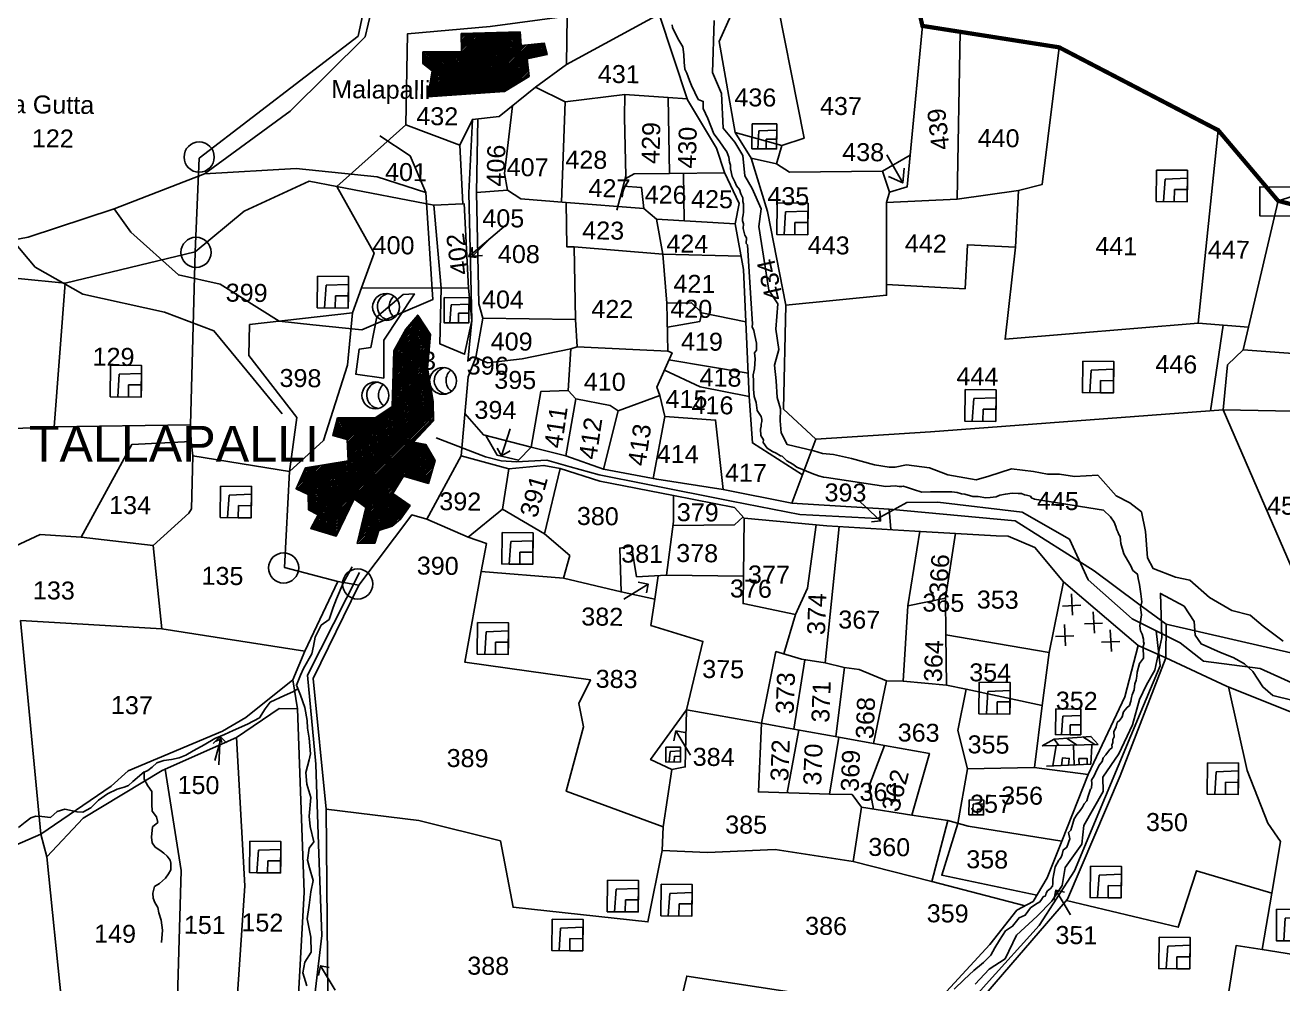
# Model space of a CAD drawing. Header units: inches. Extents: x 216030 to 222213, y 1586560 to 1591986.
# Drawn here: x 218046 to 219096, y 1589977 to 1590777 of the extents above; entities that cross this region are included whole.
import ezdxf

# ---------------------------------------------------------------- set-up
doc = ezdxf.new("R2010")
doc.units = ezdxf.units.IN
doc.header["$LTSCALE"] = 15
doc.header["$MEASUREMENT"] = 0
for name, color, linetype in [('BOUNDRY STONES', 240, 'Continuous'), ('PLOTS', 7, 'Continuous'), ('PLOTS NO', 7, 'Continuous'), ('ROADS', 1, 'Continuous'), ('STREAMS', 4, 'Continuous'), ('VILLAGE', 7, 'Continuous'), ('VILLAGE BOUNDRY', 5, 'Continuous'), ('wells', 7, 'Continuous')]:
    doc.layers.add(name, color=color, linetype=linetype)
doc.styles.get("Standard").update_dxf_attribs({"font": 'arial.ttf'})
pattern_1 = [(44.414319, (204898.8244, 1584108.2017), (-0.621793546, 0.6346373), [])]

# ---------------------------------------------------------------- blocks, each defined once
blk = doc.blocks.new('VBV BVB')
at = {"layer": 'wells'}
for points in [[(18263.9, 9973.8), (18300.3, 9973.8), (18300.3, 9936.9), (18263.9, 9936.9)], [(18274.1, 9963.3), (18300.3, 9964.6), (18300.3, 9936.9), (18272.6, 9936.9)], [(18285.1, 9951.1), (18300.3, 9951.1), (18300.3, 9936.9), (18285.1, 9936.9)]]:
    blk.add_lwpolyline(points, close=True, dxfattribs=at)
blk = doc.blocks.new('FGCFTCFTCF')
at = {"layer": 'wells'}
blk.add_circle((17641.3, 9533.1), 22.4, dxfattribs=at)
for centre, start, end in [((17649.2, 9533.6), 103.4859, 263.2384), ((17668.8, 9534), 129.795, 234.0532)]:
    blk.add_arc(centre, 22.4, start, end, dxfattribs=at)
blk = doc.blocks.new('gdggfg')
at = {"layer": 'PLOTS NO'}
for points in [[(18501.3, 7805), (18515.5, 7835.3)], [(18497.2, 7814.7), (18501.3, 7805), (18512.2, 7809.6)]]:
    blk.add_lwpolyline(points, dxfattribs=at)

msp = doc.modelspace()

# ---------------------------------------------------------------- hatches: boundary and pattern name
at = {"layer": 'VILLAGE'}
h = msp.add_hatch(dxfattribs=at)
h.set_pattern_fill('ANSI31', color=30, scale=7.107818, angle=-0.5857)
h.set_pattern_definition(pattern_1)
h.paths.add_polyline_path([(218382.3, 1590717.5), (218446.3, 1590722.1), (218466.9, 1590734.7), (218465.3, 1590749.3), (218481.9, 1590752.9), (218479.5, 1590762.3), (218460.3, 1590760.5), (218459.3, 1590771.8), (218410.1, 1590770.4), (218410.5, 1590755.4), (218378.2, 1590755.1), (218378.2, 1590745.3), (218385.8, 1590739.4)])
h = msp.add_hatch(dxfattribs=at)
h.set_pattern_fill('ANSI31', color=30, scale=7.107818, angle=-0.5857)
h.set_pattern_definition(pattern_1)
h.paths.add_polyline_path([(218306.8, 1590449.7), (218302.9, 1590434.8), (218315, 1590431.6), (218315.7, 1590413.7), (218280.2, 1590408), (218272.3, 1590390.5), (218282.5, 1590385.8), (218282.8, 1590373), (218290.7, 1590368.7), (218284.5, 1590357.3), (218305.8, 1590351), (218320.8, 1590382.2), (218330.6, 1590374.9), (218323.3, 1590344.9), (218338, 1590345), (218341.3, 1590355.7), (218352.5, 1590359.3), (218359.5, 1590365.1), (218367.4, 1590376.4), (218353, 1590386.4), (218362, 1590401), (218382.8, 1590394.9), (218388.4, 1590414.1), (218380.7, 1590427.3), (218370.3, 1590429.5), (218386.9, 1590447.3), (218386.7, 1590463.4), (218381.9, 1590491.1), (218384.6, 1590519.3), (218373.8, 1590535.4), (218363.8, 1590523.6), (218353.8, 1590505.7), (218352.5, 1590459.1), (218338.3, 1590449.6)])

# ---------------------------------------------------------------- linework, layer by layer
at = {"layer": 'BOUNDRY STONES'}
msp.add_lwpolyline([(219104.3, 1590642.3), (219076.8, 1590642.6), (219076.6, 1590618.4), (219104, 1590618.1)], close=True, dxfattribs=at)
msp.add_lwpolyline([(219091.9, 1590630.8), (219162.6, 1590652.7)], dxfattribs=at)
for centre in [(218191.4, 1590667.3), (218188.8, 1590587.8), (218261.9, 1590324.4), (218323.7, 1590311)]:
    msp.add_circle(centre, 12.6, dxfattribs=at)
at = {"layer": 'PLOTS'}
for points in [[(218195.9, 1590833.6), (218203.4, 1590802.1), (218330.8, 1590799.9), (218324.2, 1590768.3), (218191.4, 1590666.3), (218188.1, 1590588.1), (218229, 1590622.3), (218283.2, 1590647.3), (218306.4, 1590642.8), (218363.8, 1590694.3), (218365.4, 1590770.3), (218434.2, 1590776.2), (218498.5, 1590784.9), (218498.1, 1590744.6), (218575.4, 1590786.6), (218644.9, 1590807.5), (218672.5, 1590819.8)], [(218677.6, 1590677.1), (218696.3, 1590683.1), (218669.3, 1590819.6)], [(218686.1, 1590378.5), (218706, 1590431.9), (218679.2, 1590456.8), (218681.1, 1590543.8), (218665.7, 1590621.9), (218652.1, 1590666.5), (218638.9, 1590687.7), (218625.3, 1590763.8), (218644.9, 1590807.5)], [(218575.4, 1590786.6), (218599.1, 1590715.1), (218623.3, 1590674.8), (218629.8, 1590654.4), (218642.2, 1590628.5), (218638.8, 1590611.7), (218645.8, 1590573.6), (218650.4, 1590467.5), (218653.2, 1590428.8), (218694.9, 1590402.1)], [(218673.3, 1590661.6), (218684, 1590654.6), (218761.7, 1590655.6), (218784.9, 1590668.8), (218795.1, 1590776.8)], [(218824, 1590632.2), (218826.7, 1590771.8)], [(218909.2, 1590758.9), (218895, 1590644.3), (218875.3, 1590639.5)], [(218409, 1590677.3), (218419.5, 1590698.8), (218441.9, 1590701.3), (218472.1, 1590725.6), (218498.1, 1590744.6)], [(218472.1, 1590725.6), (218496.9, 1590713.5), (218546.7, 1590719.6), (218582.9, 1590717), (218598.8, 1590715.9)], [(218540, 1590623), (218547.6, 1590651.4), (218546.3, 1590700.6), (218546.7, 1590719.6)], [(218584, 1590653.7), (218582.9, 1590717)], [(218448.7, 1590639.8), (218446.2, 1590653.6), (218452.9, 1590710.1)], [(218493.9, 1590629.7), (218496.9, 1590713.5)], [(218424, 1590699.3), (218422.8, 1590637.8), (218424.7, 1590544.9), (218428.1, 1590532.9), (218422.4, 1590500.1), (218415.8, 1590484), (218410.2, 1590418.1), (218381.4, 1590365.1), (218368.9, 1590368.6), (218324.8, 1590310), (218307.2, 1590313.1)], [(218306.4, 1590642.8), (218387.3, 1590627.2), (218411.5, 1590628.4), (218409, 1590677.3), (218363.8, 1590694.3)], [(218638.9, 1590687.7), (218677.6, 1590677.1), (218673.3, 1590661.6), (218652.1, 1590666.5)], [(218872.7, 1590592.1), (218864, 1590515.3), (219025.2, 1590528.6), (219042, 1590689.7)], [(218784.9, 1590668.8), (218782.4, 1590642.5), (218767.5, 1590638.1), (218761.7, 1590655.6)], [(218547, 1590649.2), (218554.4, 1590653.3), (218584, 1590653.7), (218629.8, 1590654.2)], [(218596.2, 1590614.1), (218595.7, 1590653.8)], [(218306.4, 1590642.8), (218337.4, 1590587.2), (218326.8, 1590558.1), (218319.4, 1590537.3), (218233.5, 1590527.5), (218232.9, 1590501.6), (218272.9, 1590449.9), (218266.8, 1590405)], [(218545.4, 1590643.1), (218560.7, 1590641.8), (218562.6, 1590624.3)], [(218504.4, 1590592.4), (218498.4, 1590592.3), (218497.7, 1590629.4), (218459.9, 1590632.4), (218448.7, 1590639.8), (218422.8, 1590637.8)], [(218767.5, 1590638.1), (218765, 1590629.3), (218765.2, 1590552), (218681.1, 1590543.8)], [(218765.2, 1590560.9), (218830.7, 1590557.4), (218832.6, 1590594.2), (218872.7, 1590592.1), (218875.3, 1590639.5), (218824, 1590632.2), (218765, 1590629.3)], [(218326.8, 1590558.1), (218416.1, 1590557.9), (218412.5, 1590628.5)], [(218387.3, 1590627.2), (218393.3, 1590557.9), (218392.2, 1590511.5), (218412.9, 1590502.8), (218419.1, 1590530.8), (218416.1, 1590557.9)], [(218497.7, 1590629.4), (218562.6, 1590624.3), (218573.2, 1590615.4), (218578.3, 1590586.3)], [(219025.2, 1590528.6), (219067.1, 1590525.4), (219091.9, 1590630.8)], [(218573.2, 1590615.4), (218638.8, 1590611.7)], [(218505.5, 1590531.7), (218504.4, 1590592.4), (218578.3, 1590586.3), (218581.8, 1590545.3)], [(217924, 1590588.6), (217961.7, 1590573.7), (218079.7, 1590562.2), (218188.1, 1590588.1), (218184.2, 1590443.8), (218070.5, 1590442.2), (218079.7, 1590562.2)], [(218578.3, 1590586.3), (218643.8, 1590584.6)], [(218070.5, 1590442.2), (217978.4, 1590438.4), (217974.7, 1590465.2), (217958.4, 1590462.9), (217961.7, 1590573.7), (217889.6, 1590562.4), (217790.8, 1590554.6), (217744.5, 1590542.9), (217707.8, 1590541.8), (217662.1, 1590558.6), (217623.4, 1590556.6), (217570.6, 1590555.9), (217542.1, 1590553.3), (217484.4, 1590542.7), (217436.7, 1590542.6), (217440.1, 1590553.5)], [(219062.7, 1590506.5), (219157, 1590499.5), (219223.1, 1590510.2), (219322.8, 1590510.9), (219428.9, 1590531.6), (219308.6, 1590570.5)], [(218582.6, 1590505.4), (218581.8, 1590545.3), (218602.4, 1590545.7), (218610.9, 1590537.2), (218609.3, 1590530.2), (218582.2, 1590525.3)], [(218266.8, 1590405), (218295.2, 1590430.9), (218315.1, 1590493.7), (218319.4, 1590537.3)], [(218506.9, 1590508.9), (218505.5, 1590531.7), (218428.1, 1590532.9)], [(218610.9, 1590537.2), (218647.7, 1590529.8)], [(219035.6, 1590455.6), (219046.1, 1590527)], [(219067.1, 1590525.4), (219062.7, 1590506.5), (219049.7, 1590493.9), (219046.2, 1590456.3), (218801.8, 1590437.9), (218706, 1590431.9)], [(218413.2, 1590453.4), (218428.6, 1590435.5), (218468.4, 1590425.3), (218476.5, 1590471.6), (218499.3, 1590472.6), (218501.7, 1590507.3), (218461, 1590498.9), (218432, 1590495.5), (218422.4, 1590500.1)], [(218541.2, 1590455.4), (218576, 1590468.4), (218573.4, 1590475.2), (218586.1, 1590503.9), (218582.6, 1590505.4), (218506.9, 1590508.9), (218501.7, 1590507.3)], [(219137.7, 1590245.6), (219046.2, 1590456.3), (219133.5, 1590454.6), (219264.8, 1590449.8), (219326.2, 1590452.3), (219322.8, 1590510.9)], [(218649.5, 1590486.9), (218583.5, 1590498.2)], [(218579.7, 1590489.6), (218609.6, 1590475.6), (218650.4, 1590467.5)], [(218430.6, 1590435), (218440.2, 1590418.5), (218458, 1590414.3), (218468.4, 1590425.3), (218497.5, 1590417.9), (218505.7, 1590465.5), (218499.3, 1590472.6)], [(218497.5, 1590417.9), (218528.9, 1590406.8), (218541.2, 1590455.4), (218534.4, 1590460.1), (218505.7, 1590465.5)], [(218580, 1590450.7), (218576, 1590468.4)], [(217978.4, 1590438.4), (217891.5, 1590417.6), (217817.9, 1590396.1), (217773.5, 1590383.2), (217819.6, 1590371.8), (217888.4, 1590321.7), (217935.4, 1590311.4), (217978, 1590314.8), (218058.7, 1590352.3), (218093, 1590350), (218135.3, 1590427.5), (218184.8, 1590429.9), (218184.2, 1590443.8)], [(218628.7, 1590389.8), (218622.4, 1590447.8), (218580, 1590450.7), (218570.2, 1590399)], [(218184.8, 1590429.9), (218186.2, 1590418.1), (218184.9, 1590373.6), (218182.8, 1590370), (218152.9, 1590343), (218093, 1590350)], [(218160.2, 1590273.6), (218279.6, 1590254.9), (218307.2, 1590313.1), (218262.6, 1590324.9), (218266.8, 1590405), (218186.2, 1590418.1)], [(218416, 1590350.2), (218444.7, 1590373.4), (218450, 1590407), (218410.2, 1590418.1)], [(218450, 1590407), (218479.2, 1590410), (218492.8, 1590407.3), (218479.6, 1590353), (218444.7, 1590373.4)], [(218492.8, 1590407.3), (218525.7, 1590396.7), (218587.3, 1590384.9), (218587.4, 1590363.2), (218581.5, 1590318.3), (218556.5, 1590317.1), (218552.3, 1590342.6), (218542.5, 1590341), (218543.5, 1590304.4), (218571.7, 1590298.2), (218574.6, 1590317.9)], [(218767.4, 1590373.5), (218686.1, 1590378.5), (218628.7, 1590389.8), (218573.3, 1590398.4), (218528.9, 1590406.8)], [(218581.5, 1590318.3), (218645.7, 1590317.4), (218646.4, 1590366), (218638.1, 1590374.9), (218587.3, 1590384.9)], [(218646.4, 1590366), (218715.4, 1590359.5), (218788.8, 1590355.2), (218856.6, 1590351.3), (218866.7, 1590350.8), (218889, 1590341.5), (218912.9, 1590312.9), (218975, 1590259.8), (218998.1, 1590249.3), (218998.4, 1590277.6), (218974.7, 1590295.1), (218938.3, 1590322), (218872.5, 1590363.7), (218767.4, 1590373.5), (218768.8, 1590356.4)], [(218324.8, 1590310), (218286.5, 1590232), (218297.5, 1590123), (218374.8, 1590113.5), (218442.9, 1590096.5), (218453.4, 1590041.2), (218566, 1590028.9), (218577.8, 1590088.6), (218578.6, 1590108.3), (218497.7, 1590138), (218512.1, 1590191.8), (218508.4, 1590211.3), (218518, 1590231.1), (218413.1, 1590245.8), (218426.9, 1590321.5), (218431.2, 1590344.8), (218416, 1590350.2), (218381.4, 1590365.1)], [(218587, 1590359.8), (218638.1, 1590360.3), (218645.4, 1590367.1)], [(218689.2, 1590285.6), (218699.1, 1590307.5), (218706.4, 1590360.3)], [(218495.5, 1590315.9), (218500.7, 1590334.7), (218479.6, 1590353)], [(218725.5, 1590358.9), (218713.8, 1590245.1)], [(218792.8, 1590355), (218782.8, 1590292.9), (218814.2, 1590299.1)], [(218814.6, 1590268.5), (218814.2, 1590299.1), (218822.7, 1590353.3)], [(218042.2, 1590280.4), (218160.2, 1590273.6), (218152.9, 1590343)], [(218426.9, 1590321.5), (218495.5, 1590315.9), (218543.5, 1590304.4)], [(218645.7, 1590317.4), (218645.4, 1590294.6), (218689.2, 1590285.6), (218679.3, 1590252.6)], [(218895.1, 1590209.7), (218900.8, 1590253.7), (218912.9, 1590312.9)], [(218571.7, 1590298.2), (218568.5, 1590276.4), (218611.8, 1590263.1), (218598.2, 1590206.1)], [(218782.8, 1590292.9), (218779.1, 1590229.9), (218815.2, 1590226.6)], [(217887.4, 1590216.5), (217885, 1590052.7), (217955, 1590056.8), (218059.3, 1590102.3), (218042.2, 1590280.4)], [(219137.7, 1590245.6), (218998.4, 1590277.6)], [(218831.7, 1590223.1), (218815.2, 1590226.6), (218814.6, 1590268.5), (218900.8, 1590253.7)], [(218059.3, 1590102.3), (218118, 1590142.2), (218132.2, 1590155), (218211, 1590188.1), (218230.4, 1590199.5), (218269.5, 1590231.1), (218279.6, 1590254.9)], [(218975, 1590259.8), (218963.9, 1590216.7), (218933.3, 1590152), (218911.3, 1590096.3), (218899.3, 1590065.8), (218887.6, 1590046), (218873.9, 1590038.7), (218851.3, 1590010.2), (218798.7, 1589953), (218748.7, 1589891.1), (218726.5, 1589842.8), (218620.7, 1589806.5), (218557.5, 1589737.6), (218467.3, 1589751), (218408.5, 1589719.8), (218350.5, 1589689.1), (218214.6, 1589671.3), (218231.3, 1589736.1), (218408.5, 1589719.8)], [(218765, 1590230.1), (218742.4, 1590239.7), (218729.7, 1590241.3), (218713.8, 1590245.1), (218694.2, 1590248.2), (218672.8, 1590254.6), (218660.8, 1590194.8)], [(218687.8, 1590189.9), (218696.8, 1590247.8)], [(218793.2, 1589402.5), (218788.2, 1589512.8), (218827, 1589599.4), (218772, 1589679.3), (218758.1, 1589719.1), (218751.8, 1589804.4), (218767.6, 1589852.6), (218769.3, 1589857.9), (218796.2, 1589885.3), (218803, 1589916.7), (218868.8, 1589993), (218916.2, 1590048), (218960.2, 1590150.8), (218998.1, 1590249.3), (219049, 1590225.7), (219114.8, 1590199.3), (219184.9, 1590123.5), (219245.9, 1590051.7), (219265.9, 1590034.6), (219203.6, 1590137.2), (219137.7, 1590245.6)], [(218722.8, 1590183.6), (218730.1, 1590241.3)], [(218269.5, 1590231.1), (218273.5, 1590206.8), (218258.2, 1590207), (218222.6, 1590182.8), (218160.6, 1590155.4), (218094.5, 1590115.6), (218064.3, 1590083.4), (218059.3, 1590102.3)], [(218754.2, 1590177.9), (218765, 1590230.1), (218779.1, 1590229.9)], [(218832.8, 1590156.6), (218824.5, 1590188.7), (218831.7, 1590223.1), (218895.1, 1590209.7), (218888.5, 1590157.7)], [(219050.4, 1590225.2), (219066.2, 1590155.4), (219083.3, 1590111.3), (219093.8, 1590096), (219086.6, 1590053), (219078.7, 1590005.8), (219174.4, 1589990.5)], [(218270.2, 1589892.6), (218279.1, 1590053.8), (218273.5, 1590206.8)], [(218578.6, 1590108.3), (218586, 1590156.3), (218568.2, 1590164.4), (218598.2, 1590206.1), (218597.1, 1590158.3), (218586, 1590156.3)], [(218598.2, 1590206.1), (218660.8, 1590194.8), (218687.8, 1590189.9), (218725.3, 1590183.2), (218763.4, 1590176.3), (218800.9, 1590169.5), (218786.2, 1590118.1)], [(218744.3, 1590124.6), (218736.4, 1590135.2), (218717.4, 1590135.7), (218658.2, 1590137.4), (218660.8, 1590194.8)], [(218222.6, 1590182.8), (218229.6, 1590059), (218218.9, 1589902.9)], [(218682.3, 1590136.7), (218691.8, 1590189.2)], [(218717.4, 1590135.7), (218725.3, 1590183.2)], [(218754.1, 1590123), (218750.6, 1590142.6), (218763.4, 1590176.3)], [(218171.5, 1589898.5), (218176.5, 1590072), (218163, 1590156.5)], [(218890.7, 1590051.2), (218811.2, 1590067.9), (218824.7, 1590111.2), (218832.8, 1590156.6), (218888.3, 1590157.8), (218933.3, 1590152)], [(218290.8, 1589947.7), (218292.4, 1589963.3), (218298.9, 1589966.5), (218297.5, 1590123)], [(218816.2, 1590113.5), (218786.2, 1590118.1), (218744.3, 1590124.6), (218737.3, 1590079.3), (218802.9, 1590062.8)], [(218880.7, 1590042.4), (218802.9, 1590062.8), (218816.2, 1590113.5), (218833.3, 1590109), (218911.3, 1590096.3)], [(218737.3, 1590079.3), (218672.2, 1590089.4), (218615.7, 1590086.8), (218577.8, 1590088.6)], [(218064.3, 1590083.4), (218076.9, 1589960.3), (218081.7, 1589895.7)], [(218915.2, 1590046.8), (219008.6, 1590024.5), (219023.9, 1590071.7), (219086.6, 1590053)], [(219078.7, 1590005.8), (219056.9, 1590009.2), (219040.9, 1589908.4), (219028.2, 1589816.2)], [(218582.4, 1589917), (218598.4, 1589983.7), (218798.7, 1589953)]]:
    msp.add_lwpolyline(points, dxfattribs=at)
at = {"layer": 'PLOTS NO'}
for points in [[(218778.6, 1590645.8), (218765.4, 1590669.1)], [(218766.8, 1590651), (218778.6, 1590645.8), (218779.7, 1590658.1)], [(218416.4, 1590584.2), (218447.7, 1590610.8)], [(218419.3, 1590591.2), (218416.4, 1590584.2), (218423, 1590583.5)], [(218919.5, 1590302.8), (218920.4, 1590284.9)], [(218912.1, 1590292.6), (218927.3, 1590293.3)], [(218937.7, 1590287.9), (218938.6, 1590270)], [(218913.6, 1590277.3), (218914.5, 1590259.5)], [(218930.3, 1590277.7), (218945.5, 1590278.4)], [(218906.2, 1590267.2), (218921.4, 1590267.8)], [(218951.9, 1590272.6), (218952.8, 1590254.7)], [(218944.5, 1590262.4), (218959.7, 1590263.1)], [(218204.4, 1590163.6), (218209.4, 1590181.5), (218205.3, 1590179.8), (218209.4, 1590181.5), (218210.4, 1590178.8)]]:
    msp.add_lwpolyline(points, dxfattribs=at)
at = {"layer": 'ROADS', "color": 1}
for points in [[(218335, 1590788.7), (218330.1, 1590767.7), (218267.5, 1590705.7), (218195.9, 1590653.3), (218120.6, 1590624.1), (218048.6, 1590600.4), (217920.3, 1590576.1)], [(218419.5, 1590698.8), (218416.5, 1590637.5), (218419.1, 1590530.8), (218415.7, 1590496.7)], [(218120.6, 1590624.1), (218134.4, 1590604.7), (218174.1, 1590569), (218208.8, 1590561.3), (218258.2, 1590530.3), (218286.2, 1590527.4), (218327.3, 1590523.2), (218386.5, 1590548.5), (218380.5, 1590637.7), (218367.6, 1590668.3), (218342.3, 1590685.1)], [(218195.9, 1590653.3), (218272.3, 1590657.8), (218340, 1590650.8), (218380.5, 1590637.7)], [(218035.5, 1590597.9), (218054.4, 1590575.5), (218094.2, 1590553), (218162.6, 1590538), (218203.7, 1590522.2), (218236.5, 1590482.4), (218260.7, 1590453)], [(218389.3, 1590433.1), (218430.4, 1590417.2), (218443.6, 1590413.7), (218456.3, 1590412.9), (218481.7, 1590414.4), (218501.1, 1590408.9), (218525.3, 1590402.1), (218564.6, 1590394.3), (218635.8, 1590380.2), (218692.8, 1590369), (218757.9, 1590365.8), (218782.1, 1590378.9), (218807.8, 1590379.2), (218878.2, 1590371), (218917.8, 1590348.3), (218933.4, 1590314.5), (218970, 1590281.9), (219010.1, 1590262), (219029.8, 1590246.7), (219076.9, 1590240.5), (219138, 1590212.8)], [(218325.1, 1590320.6), (218281.9, 1590235), (218288.9, 1590160.7), (218291, 1590093.7), (218293.8, 1590017.6), (218283.3, 1589927.9)], [(218990.1, 1590272), (218993.4, 1590242.8), (218979.6, 1590209.6), (218947.8, 1590133.5), (218922, 1590071.7), (218892.4, 1590026.1), (218848.4, 1589977), (218821.2, 1589946.8), (218801.8, 1589925.2), (218788.5, 1589889.4), (218766.5, 1589861.9), (218751.7, 1589818.7), (218752.1, 1589744), (218759.5, 1589693.4), (218783.9, 1589651.2), (218816.7, 1589609.2), (218819.4, 1589594.4), (218809.3, 1589579.3), (218772.7, 1589503.4), (218768.5, 1589483.5), (218778.7, 1589425)]]:
    msp.add_lwpolyline(points, dxfattribs=at)
at = {"layer": 'STREAMS', "color": 4}
for points in [[(219096.2, 1590263.4), (219079.4, 1590275.8), (219068.5, 1590284.9), (219053.2, 1590288.8), (219034.7, 1590299.7), (219018.3, 1590314.3), (219006.3, 1590316.8), (218987.6, 1590323.9), (218983, 1590332.7), (218981.3, 1590354.7), (218977.8, 1590371.2), (218968.3, 1590378.7), (218956.9, 1590384.6), (218941.4, 1590401.9), (218922.1, 1590400.6), (218909.4, 1590402.7), (218899.6, 1590402.8), (218887.7, 1590404.9), (218869.5, 1590407), (218850.4, 1590400.9), (218839.9, 1590398), (218816.4, 1590402.2), (218801.1, 1590408), (218781.8, 1590410.4), (218772.3, 1590408.5), (218767.2, 1590408.6), (218755.2, 1590410.4), (218736, 1590415.7), (218720.8, 1590419), (218711.6, 1590419.9), (218704.5, 1590422.1), (218682.1, 1590427.5), (218677.3, 1590437.3), (218676.4, 1590447.1), (218676.5, 1590457.3), (218673.9, 1590466.6), (218673.1, 1590480.6), (218671.7, 1590493.7), (218675.3, 1590506.6), (218672.8, 1590523.7), (218674.5, 1590544.9), (218666.8, 1590556.2), (218658.5, 1590609.4), (218660.6, 1590624.1), (218652.9, 1590641.2), (218646.9, 1590651.8), (218645.1, 1590668.5), (218638.4, 1590679.8), (218628.7, 1590691.4), (218627.3, 1590720.5), (218619.9, 1590737.9), (218621.3, 1590781.3)], [(218586.3, 1590777.6), (218586.5, 1590775.4), (218590.8, 1590766.4), (218595.1, 1590759.4), (218596, 1590752.8), (218596.2, 1590746.4), (218596.9, 1590740.8), (218598.4, 1590737.3), (218600.8, 1590731.1), (218602.3, 1590727.1), (218608, 1590715.5), (218612.1, 1590713.8), (218612.1, 1590707.8), (218616, 1590699.6), (218621.1, 1590686.8), (218625.4, 1590680.8), (218629.1, 1590675.6), (218631.7, 1590671.7), (218633.6, 1590667.3), (218634, 1590663), (218634.9, 1590660.6), (218634.9, 1590657.6), (218636.4, 1590651.2), (218638.6, 1590646.6), (218639.9, 1590643.4), (218642.3, 1590640.2), (218643.4, 1590636.6), (218645.2, 1590633.4), (218645.2, 1590630.2), (218645.8, 1590628.2), (218645.7, 1590624.8), (218645.7, 1590621.3), (218645.5, 1590619.1), (218645, 1590616.3), (218645, 1590614.1), (218645.8, 1590611.7), (218645.5, 1590607.7), (218646.9, 1590602.1), (218648.1, 1590599.8), (218648, 1590595.3), (218649, 1590594.1), (218651.9, 1590549.3), (218653.3, 1590528.1), (218653.1, 1590525.7), (218654.4, 1590522.5), (218655.2, 1590518.3), (218656.7, 1590512.1), (218656.5, 1590506.2), (218654.8, 1590504), (218655.4, 1590499), (218654.9, 1590490.7), (218653.9, 1590485.5), (218654, 1590480.3), (218654.1, 1590473.6), (218654.7, 1590467.6), (218656.2, 1590462.4), (218657.2, 1590455.7), (218660.5, 1590450.9), (218660.9, 1590448.3), (218660.9, 1590446.7), (218660.6, 1590444.5), (218660.6, 1590442.8), (218659.8, 1590440.2), (218660.1, 1590434.8), (218662.5, 1590431.4), (218662.1, 1590429), (218665.6, 1590424.4), (218670, 1590421.6), (218672.9, 1590420.3), (218676.5, 1590418.1), (218677.9, 1590417.7), (218682, 1590413.7), (218686.8, 1590411.1), (218690.3, 1590408.4), (218703, 1590403.1), (218708.2, 1590401.3), (218712.4, 1590400.2), (218714.9, 1590399.8), (218764.6, 1590392.5), (218772.2, 1590392.9), (218775.6, 1590392.4), (218777.8, 1590392.4), (218779, 1590392.6), (218782.7, 1590391.6), (218787.7, 1590389.9), (218794.7, 1590387.7), (218801.8, 1590388), (218805.6, 1590387.9), (218814, 1590387.9), (218819.7, 1590388), (218824.1, 1590387.4), (218827.7, 1590386.3), (218830.5, 1590385.9), (218837.2, 1590384), (218841.6, 1590384), (218848, 1590382.9), (218851.5, 1590383.3), (218856.7, 1590383.8), (218859.7, 1590385), (218864.3, 1590386), (218870.1, 1590386.7), (218875.1, 1590386.4), (218877.7, 1590386.4), (218880.4, 1590385.4), (218881.8, 1590385.2), (218885.2, 1590384.4), (218886, 1590382.9), (218888.6, 1590381.7), (218946.2, 1590372.7), (218952.1, 1590367.1), (218955.2, 1590362.6), (218956.6, 1590359), (218957.3, 1590356.1), (218958.1, 1590354.5), (218958.9, 1590352.3), (218960.1, 1590350.5), (218960.4, 1590347.5), (218960.6, 1590344.7), (218963.1, 1590336.1), (218966.2, 1590330.9), (218969, 1590326.1), (218970.7, 1590322.3), (218974.5, 1590319.3), (218975.2, 1590315.7), (218976.2, 1590310.7), (218977.3, 1590302.7), (218978.2, 1590296.2), (218977.2, 1590291.3), (218977.9, 1590285.3), (218976.6, 1590276.1), (218977, 1590272), (218978.6, 1590269), (218979.5, 1590265), (218979.7, 1590262.4), (218980.1, 1590261.6), (218979.2, 1590258.8), (218979.7, 1590249.2), (218976.3, 1590244.6), (218974.4, 1590237.5), (218974, 1590234.1), (218973.6, 1590230.7), (218972.3, 1590227.6), (218971.7, 1590222.6), (218970.2, 1590218.4), (218969.6, 1590216.2), (218969, 1590213.3), (218967.8, 1590209.7), (218965.6, 1590207.7), (218962.9, 1590204.2), (218961.7, 1590200.2), (218959.7, 1590197.4), (218957.7, 1590195.3), (218956.8, 1590191.7), (218954.8, 1590187.5), (218955.2, 1590183.4), (218954.1, 1590181.2), (218954.1, 1590178.8), (218953.1, 1590176.4), (218953.3, 1590174.6), (218951.1, 1590172.5), (218948.2, 1590168.3), (218945.8, 1590165.8), (218945, 1590162.8), (218943, 1590160.2), (218940.7, 1590155.9), (218938.5, 1590150.9), (218936.3, 1590147.3), (218936.4, 1590144.8), (218936.2, 1590140.6), (218935.4, 1590139.7), (218933.5, 1590134), (218932.3, 1590130), (218930, 1590127.6), (218928.6, 1590124.7), (218926.8, 1590121.9), (218924.2, 1590118.9), (218921.7, 1590114.9), (218920.5, 1590111.2), (218919, 1590105.6), (218917, 1590103.6), (218918.2, 1590098.2), (218915.5, 1590091.3), (218912.5, 1590088.9), (218911.7, 1590085.3), (218911, 1590083), (218909.6, 1590081), (218909, 1590080.4), (218906, 1590075), (218904.7, 1590069.1), (218903.9, 1590064.7), (218904, 1590062.7), (218904, 1590061.1), (218903.6, 1590058.9), (218901.6, 1590056.7), (218899.6, 1590054.9), (218898.3, 1590053), (218897.7, 1590050.6), (218895.9, 1590049.8), (218894.5, 1590047.8), (218893.1, 1590045.6), (218889.7, 1590043.7), (218885.4, 1590040.6), (218880.9, 1590034.7), (218875.7, 1590032.3), (218870.3, 1590025.4), (218864.5, 1590021.5), (218859.4, 1590013.6), (218855.5, 1590007.2), (218852.1, 1590001.1), (218846, 1589995.2), (218844.4, 1589993.8), (218838, 1589988.3), (218829.9, 1589981), (218821.6, 1589972.9)], [(218281.2, 1589975.5), (218277.9, 1589986.5), (218279.7, 1589995.3), (218284.8, 1590003.6), (218284.7, 1590016.2), (218281.5, 1590031.5), (218283.3, 1590042.9), (218284.7, 1590054), (218286.5, 1590063.4), (218283.6, 1590074.1), (218281.8, 1590080.4), (218283.2, 1590090.5), (218287, 1590095.7), (218284, 1590108.5), (218283.2, 1590117.3), (218284.7, 1590132.9), (218281.2, 1590143.8), (218280.5, 1590153.7), (218283.3, 1590164.1), (218284.4, 1590169.2), (218283.3, 1590182.4), (218281.7, 1590190.6), (218281.5, 1590197.1), (218279.6, 1590207.8), (218275.9, 1590218.1), (218272.6, 1590226.5), (218275.9, 1590235), (218278.6, 1590240.4), (218285.5, 1590252.7), (218286.8, 1590259.1), (218288.1, 1590266.7), (218293.1, 1590276.5), (218300, 1590281.4), (218303.3, 1590291.5), (218306.1, 1590298.6), (218311.7, 1590311.7), (218319.1, 1590325.4)], [(218839, 1589977.1), (218850.7, 1589989.6), (218864, 1589998.2), (218873.7, 1590017.9), (218890.9, 1590033.7), (218903.1, 1590046.4), (218911.8, 1590059.3), (218914.1, 1590074.4), (218928, 1590093.9), (218929.8, 1590109.3), (218946, 1590137.7), (218945.7, 1590149.7), (218959.1, 1590169.2), (218970.5, 1590193.5), (218976.2, 1590214.5), (218982.2, 1590226.7), (218989, 1590239), (218994.9, 1590266.3), (218993.7, 1590303.2), (219013.4, 1590292.6), (219021.8, 1590279.7), (219022.7, 1590268.4), (219027.6, 1590261), (219043.8, 1590253.7), (219054.4, 1590249.6), (219063.8, 1590244.3), (219070.9, 1590238.1), (219079.1, 1590225.1), (219087.5, 1590217.9), (219104.5, 1590213.7)], [(218145.5, 1590154), (218148.7, 1590155.2), (218152.1, 1590158.1), (218156.2, 1590161.8), (218161.9, 1590163.8), (218168.2, 1590164.4), (218174.8, 1590166), (218180.3, 1590168), (218186.5, 1590171.7), (218189.9, 1590173.8), (218195.7, 1590176.8), (218204.4, 1590182), (218212.6, 1590185.3), (218219.8, 1590188.7), (218231.8, 1590194.1), (218241.9, 1590199.4), (218246.5, 1590206.9), (218250.7, 1590212.3), (218262.7, 1590217.8), (218269.5, 1590221), (218273.9, 1590223.5)], [(218160, 1590011.7), (218160.8, 1590022.1), (218159.7, 1590030.3), (218157.7, 1590036.6), (218157, 1590041), (218154.5, 1590045.2), (218152.9, 1590048.9), (218152.8, 1590053), (218154, 1590058.4), (218158.4, 1590061.1), (218163.4, 1590065.4), (218165.9, 1590069), (218167.8, 1590072.4), (218167.9, 1590077.9), (218167.3, 1590080.4), (218164.6, 1590083.8), (218161.9, 1590086.4), (218158.5, 1590088.8), (218154.8, 1590091.4), (218152.3, 1590094.9), (218151.7, 1590099.7), (218152.5, 1590108.3), (218156.9, 1590112), (218155.8, 1590116.7), (218152.3, 1590121.4), (218151.8, 1590127.3), (218152, 1590132), (218151.8, 1590137.7), (218148.5, 1590142.4), (218145.5, 1590148.2), (218145.5, 1590154.2), (218136, 1590146.1), (218132.3, 1590142.8), (218128.9, 1590141.4), (218123.1, 1590139.7), (218115, 1590135.9), (218107.3, 1590130.7), (218101.1, 1590124.1), (218094.3, 1590120.5), (218089.5, 1590120.7), (218079.2, 1590123), (218072.9, 1590121.2), (218067.3, 1590116.1), (218060.1, 1590116.9), (218055, 1590117.3), (218050.9, 1590115.9), (218046.3, 1590112.1), (218040.6, 1590107.8)]]:
    msp.add_lwpolyline(points, dxfattribs=at)
at = {"layer": 'VILLAGE'}
for points in [[(218382.3, 1590717.5), (218446.3, 1590722.1), (218466.9, 1590734.7), (218465.3, 1590749.3), (218481.9, 1590752.9), (218479.5, 1590762.3), (218460.3, 1590760.5), (218459.3, 1590771.8), (218410.1, 1590770.4), (218410.5, 1590755.4), (218378.2, 1590755.1), (218378.2, 1590745.3), (218385.8, 1590739.4), (218382.3, 1590717.5)], [(218321.8, 1590486.1), (218345.5, 1590482.9), (218345.6, 1590514.4), (218371.1, 1590553.1), (218361.7, 1590552.7), (218339.8, 1590534), (218334.8, 1590508.4), (218325, 1590507.1), (218322.1, 1590486.1)], [(218306.8, 1590449.7), (218338.3, 1590449.6), (218352.5, 1590459.1), (218353.8, 1590505.7), (218363.8, 1590523.6), (218373.8, 1590535.4), (218384.6, 1590519.3), (218381.9, 1590491.1), (218358.9, 1590488.4), (218353.3, 1590487.8)], [(218306.8, 1590449.7), (218302.9, 1590434.8), (218315, 1590431.6), (218315.7, 1590413.7), (218280.2, 1590408), (218272.3, 1590390.5), (218282.5, 1590385.8), (218282.8, 1590373), (218290.7, 1590368.7), (218284.5, 1590357.3), (218305.8, 1590351), (218320.8, 1590382.2), (218330.6, 1590374.9), (218323.3, 1590344.9), (218338, 1590345), (218341.3, 1590355.7), (218352.5, 1590359.3), (218359.5, 1590365.1), (218367.4, 1590376.4), (218353, 1590386.4), (218362, 1590401), (218382.8, 1590394.9), (218388.4, 1590414.1), (218380.7, 1590427.3), (218370.3, 1590429.5), (218386.9, 1590447.3), (218386.7, 1590463.4), (218381.9, 1590491.1)], [(218362.7, 1590490.2), (218364, 1590488.1), (218358.2, 1590471.9), (218358.7, 1590456.8), (218358.4, 1590448.4)], [(218363.5, 1590486.7), (218378.6, 1590484.9)], [(218384.5, 1590447.4), (218381.5, 1590460.6), (218378.6, 1590473.1), (218378.6, 1590488.5)], [(218359.6, 1590475.9), (218378.6, 1590475.9)], [(218361.1, 1590480), (218378.6, 1590480.1)], [(218354.4, 1590469.1), (218383.3, 1590468.5)], [(218358.5, 1590462), (218381.5, 1590460.6)], [(218368.4, 1590448), (218368.2, 1590456.9), (218375.3, 1590457), (218374.9, 1590447.7)], [(218354.6, 1590448.5), (218386.9, 1590447.3)], [(218895, 1590175.8), (218905.1, 1590181.5), (218935.7, 1590183.8), (218941.7, 1590177.1)], [(218905.1, 1590181.5), (218909, 1590176.2)], [(218915.3, 1590182.2), (218924.2, 1590176.6)], [(218928.9, 1590183.3), (218939, 1590177)], [(218895, 1590175.8), (218941.7, 1590177.1)], [(218903.9, 1590159.2), (218906.8, 1590176.2)], [(218921.1, 1590176.6), (218921.8, 1590160)], [(218936.4, 1590176.1), (218935.6, 1590160.6)], [(218898.6, 1590159), (218935.6, 1590160.6)], [(218911.2, 1590159.5), (218912, 1590166), (218917.6, 1590165.4), (218917.1, 1590159.8)], [(218926, 1590160.1), (218925.7, 1590165.3), (218932.6, 1590165.3), (218932.7, 1590160.4)]]:
    msp.add_lwpolyline(points, dxfattribs=at)
at = {"layer": 'VILLAGE BOUNDRY', "color": 6}
msp.add_lwpolyline([(219177.4, 1590608.7), (219091.9, 1590630.8), (219042, 1590689.7), (218909.2, 1590758.9), (218795.1, 1590776.8), (218783.3, 1590827.6), (218669.3, 1590819.6), (218592.3, 1590817.6), (218490.6, 1590809.8), (218330.8, 1590799.9), (218326.6, 1590879.2), (218321.2, 1591018.5), (218287.4, 1591091.9), (218253.7, 1591229.9), (218243.3, 1591267.5)], dxfattribs=at)
at = {"layer": 'VILLAGE BOUNDRY'}
msp.add_lwpolyline([(219177.4, 1590608.7, 3.55, 3.55, 0), (219091.9, 1590630.8, 3.55, 3.55, 0), (219042, 1590689.7, 3.55, 3.55, 0), (218909.2, 1590758.9, 3.55, 3.55, 0), (218795.1, 1590776.8, 3.55, 3.55, 0), (218783.3, 1590827.6, 3.55, 3.55, 0)], format="xyseb", dxfattribs=at)

# ---------------------------------------------------------------- block references
at = {"layer": 'PLOTS NO'}
for p, xscale, yscale, zscale, rotation in [((204164.2, 1589881.8), 0.7107817519603229, 0.7107817519603229, 0.7107817519603229, 339.9497773086836), ((206181.6, 1583114), 0.710781751960323, 0.710781751960323, 0.710781751960323, 7.906654867037363), ((219967.3, 1576142.1), 0.7107817519603229, 0.7107817519603229, 0.7107817519603229, 71.97880914361825), ((232608, 1587755.1), 0.7107817519603228, 0.7107817519603228, 0.7107817519603228, 146.8113173310016), ((228220.8, 1600355.9), 0.7107817519603229, 0.7107817519603229, 0.7107817519603229, 202.5821285795761), ((221379.1, 1604185.8), 0.710781751960323, 0.710781751960323, 0.710781751960323, 235.8551395688541), ((221696.2, 1604052.7), 0.710781751960323, 0.710781751960323, 0.710781751960323, 235.8551395688541), ((221082.5, 1603989.8), 0.710781751960323, 0.710781751960323, 0.710781751960323, 235.8551395688541)]:
    msp.add_blockref('gdggfg', p, dxfattribs=dict(at, xscale=xscale, yscale=yscale, zscale=zscale, rotation=rotation))
at = {"layer": 'wells', "rotation": 359.4143192848295}
for name, p, xscale, yscale, zscale in [('VBV BVB', (208253.9, 1585153.6), 0.5662441903754916, 0.5662441903754916, 0.5662441903754916), ('VBV BVB', (205937, 1583700.4), 0.7107817519603229, 0.7107817519603229, 0.7107817519603229), ('VBV BVB', (205620.3, 1583672.9), 0.7107817519603229, 0.7107817519603229, 0.7107817519603229), ('VBV BVB', (205236.8, 1583611.7), 0.7107817519603229, 0.7107817519603229, 0.7107817519603229), ('FGCFTCFTCF', (209477.4, 1585865.5), 0.5000612665333749, 0.5000612665333749, 0.5000612665333749), ('VBV BVB', (207997, 1585008.4), 0.5662441903754916, 0.5662441903754916, 0.5662441903754916), ('VBV BVB', (205875.4, 1583540.9), 0.7107817519603229, 0.7107817519603229, 0.7107817519603229), ('VBV BVB', (205064.1, 1583537.4), 0.7107817519603229, 0.7107817519603229, 0.7107817519603229), ('FGCFTCFTCF', (209524.9, 1585803.8), 0.5000612665333749, 0.5000612665333749, 0.5000612665333749), ('FGCFTCFTCF', (209468.5, 1585791.7), 0.5000612665333749, 0.5000612665333749, 0.5000612665333749), ('VBV BVB', (205777.3, 1583517.1), 0.7107817519603229, 0.7107817519603229, 0.7107817519603229), ('VBV BVB', (205155.8, 1583436.6), 0.7107817519603229, 0.7107817519603229, 0.7107817519603229), ('FGCFTCFTCF', (209465.6, 1585712.1), 0.5000612665333749, 0.5000612665333749, 0.5000612665333749), ('VBV BVB', (205390.8, 1583397.8), 0.7107817519603229, 0.7107817519603229, 0.7107817519603229), ('VBV BVB', (205370.4, 1583322.6), 0.7107817519603229, 0.7107817519603229, 0.7107817519603229), ('VBV BVB', (205789.1, 1583272.8), 0.7107817519603229, 0.7107817519603229, 0.7107817519603229), ('VBV BVB', (208242.9, 1584524.3), 0.5806397019780266, 0.5806397019780266, 0.5806397019780266), ('VBV BVB', (212429.8, 1586896.9), 0.3349448095764249, 0.3349448095764249, 0.3349448095764249), ('VBV BVB', (205979.7, 1583205.7), 0.7107817519603229, 0.7107817519603229, 0.7107817519603229), ('VBV BVB', (212682.8, 1586852.8), 0.3349448095764249, 0.3349448095764249, 0.3349448095764249), ('VBV BVB', (205180.3, 1583140.2), 0.7107817519603229, 0.7107817519603229, 0.7107817519603229), ('VBV BVB', (205881.9, 1583119.4), 0.7107817519603229, 0.7107817519603229, 0.7107817519603229), ('VBV BVB', (205478.8, 1583107.6), 0.7107817519603229, 0.7107817519603229, 0.7107817519603229), ('VBV BVB', (205523.6, 1583104.2), 0.7107817519603229, 0.7107817519603229, 0.7107817519603229), ('VBV BVB', (206037.3, 1583083.4), 0.7107817519603229, 0.7107817519603229, 0.7107817519603229), ('VBV BVB', (205432.5, 1583075.2), 0.7107817519603229, 0.7107817519603229, 0.7107817519603229), ('VBV BVB', (205939.2, 1583060.1), 0.7107817519603229, 0.7107817519603229, 0.7107817519603229)]:
    msp.add_blockref(name, p, dxfattribs=dict(at, xscale=xscale, yscale=yscale, zscale=zscale))

# ---------------------------------------------------------------- texts
at = {"layer": 'PLOTS NO'}
for s, rotation, p in [('431', 359.4143, (218524.1, 1590729.3)), ('Malapalli', 359.4143, (218301.6, 1590716.6)), ('Vura Gutta', 359.4143, (218002.4, 1590704.3)), ('436', 359.4143, (218638.1, 1590709.8)), ('437', 359.4143, (218709.5, 1590702.6)), ('432', 359.4143, (218372.6, 1590694.1)), ('439', 96.5461, (218817.8, 1590674)), ('429', 88.5455, (218575.5, 1590661.4)), ('122', 359.4143, (218051.7, 1590675.6)), ('430', 88.5455, (218605.9, 1590657.5)), ('440', 359.4143, (218841.1, 1590675.8)), ('406', 88.8406, (218446.3, 1590642.6)), ('438', 359.4143, (218728.1, 1590664.1)), ('407', 359.4143, (218448, 1590651.5)), ('428', 359.4143, (218497, 1590657.8)), ('401', 359.4143, (218346.5, 1590647.5)), ('427', 359.4143, (218516.3, 1590634)), ('426', 359.4143, (218563.2, 1590628.6)), ('435', 359.4143, (218665.6, 1590627.4)), ('425', 359.4143, (218601.9, 1590624.9)), ('405', 359.4143, (218427.7, 1590608.9)), ('423', 359.4143, (218511.1, 1590598.7)), ('400', 359.4143, (218336.1, 1590586.4)), ('402', 97.5523, (218416.9, 1590569.9)), ('424', 359.4143, (218581.3, 1590587.7)), ('443', 359.4143, (218699.3, 1590586.4)), ('442', 359.4143, (218780.4, 1590587.8)), ('441', 359.4143, (218939.3, 1590585.7)), ('408', 359.4143, (218440.7, 1590579.1)), ('447', 359.4143, (219033.3, 1590582.7)), ('434', 102.8192, (218678.9, 1590549.3)), ('421', 359.4143, (218587.2, 1590554.2)), ('399', 359.4143, (218213.5, 1590546.7)), ('404', 359.4143, (218427.4, 1590541.1)), ('422', 359.4143, (218518.7, 1590533.2)), ('420', 359.4143, (218584.6, 1590533.4)), ('409', 359.4143, (218434.7, 1590506.1)), ('419', 359.4143, (218593.5, 1590506)), ('129', 359.4143, (218102.4, 1590493.3)), ('403', 359.4143, (218354.1, 1590490.2)), ('396', 359.4143, (218414.7, 1590485.9)), ('446', 359.4143, (218989.4, 1590487.1)), ('398', 359.4143, (218258.4, 1590475.5)), ('395', 359.4143, (218437.7, 1590474)), ('410', 359.4143, (218512.4, 1590472.5)), ('418', 359.4143, (218609, 1590476)), ('444', 359.4143, (218823.4, 1590476.9)), ('394', 359.4143, (218421.1, 1590448.9)), ('415', 359.4143, (218580.6, 1590458)), ('416', 359.4143, (218602.3, 1590452.9)), ('411', 81.6419, (218494, 1590423.6)), ('412', 81.6419, (218522.9, 1590414.2)), ('413', 81.6419, (218563.8, 1590408.8)), ('397', 359.4143, (218337.1, 1590424.3)), ('414', 359.4143, (218573.3, 1590412.1)), ('417', 359.4143, (218630.2, 1590396.5)), ('391', 74.1453, (218473.1, 1590365.4)), ('393', 359.4143, (218713.3, 1590380)), ('134', 359.4143, (218116.2, 1590369.5)), ('392', 359.4143, (218391.8, 1590372.6)), ('445', 359.4143, (218890.6, 1590373)), ('458', 359.4143, (219082.6, 1590369)), ('380', 359.4143, (218506.6, 1590360.3)), ('379', 359.4143, (218590, 1590363.5)), ('381', 359.4143, (218543.6, 1590328.9)), ('378', 359.4143, (218589.5, 1590329.4)), ('390', 359.4143, (218373, 1590318.9)), ('366', 86.5493, (218815.6, 1590300.6)), ('135', 359.4143, (218193.3, 1590310.4)), ('377', 359.4143, (218649.4, 1590311.5)), ('133', 359.4143, (218052.6, 1590298.3)), ('376', 359.4143, (218634.4, 1590299.8)), ('374', 87.8219, (218713.7, 1590268.2)), ('365', 359.4143, (218795, 1590288)), ('353', 359.4143, (218840.4, 1590290.6)), ('382', 359.4143, (218510.3, 1590276.4)), ('367', 359.4143, (218724.8, 1590273.9)), ('364', 87.8219, (218811.2, 1590228.9)), ('375', 359.4143, (218611.2, 1590232.6)), ('354', 359.4143, (218834.1, 1590229.8)), ('383', 359.4143, (218522.3, 1590224.4)), ('373', 87.8219, (218687.5, 1590202.1)), ('371', 87.8219, (218717.3, 1590195)), ('137', 359.4143, (218117.7, 1590202.5)), ('368', 87.8219, (218754.3, 1590181.4)), ('352', 359.4143, (218906.3, 1590206.2)), ('363', 359.4143, (218774.4, 1590179.6)), ('355', 359.4143, (218832.7, 1590169.7)), ('389', 359.4143, (218397.9, 1590158.3)), ('384', 359.4143, (218603.3, 1590159.3)), ('372', 87.8219, (218683.1, 1590146)), ('370', 87.8219, (218710.5, 1590142.6)), ('369', 87.8219, (218741.8, 1590137.4)), ('150', 359.4143, (218173.3, 1590135.9)), ('362', 75.3652, (218775.2, 1590119.9)), ('361', 359.4143, (218742.5, 1590130.1)), ('356', 359.4143, (218860.7, 1590127.1)), ('357', 359.4143, (218834.8, 1590120.2)), ('385', 359.4143, (218630.4, 1590102.8)), ('350', 359.4143, (218981.6, 1590104.9)), ('360', 359.4143, (218749.8, 1590084.1)), ('358', 359.4143, (218831.6, 1590073.8)), ('151', 359.4143, (218178.6, 1590019.1)), ('152', 359.4143, (218226.6, 1590021.1)), ('359', 359.4143, (218798.6, 1590028.7)), ('149', 359.4143, (218103.7, 1590011.8)), ('386', 359.4143, (218697.1, 1590018.3)), ('351', 359.4143, (218906, 1590010.6)), ('388', 359.4143, (218415.1, 1589985))]:
    msp.add_text(s, height=15, rotation=rotation, dxfattribs=at).set_placement(p)
at = {"layer": 'PLOTS NO', "color": 1}
msp.add_text('TALLAPALLI', height=30, dxfattribs=at).set_placement((218049.2, 1590413))

doc.saveas('drawing.dxf')
